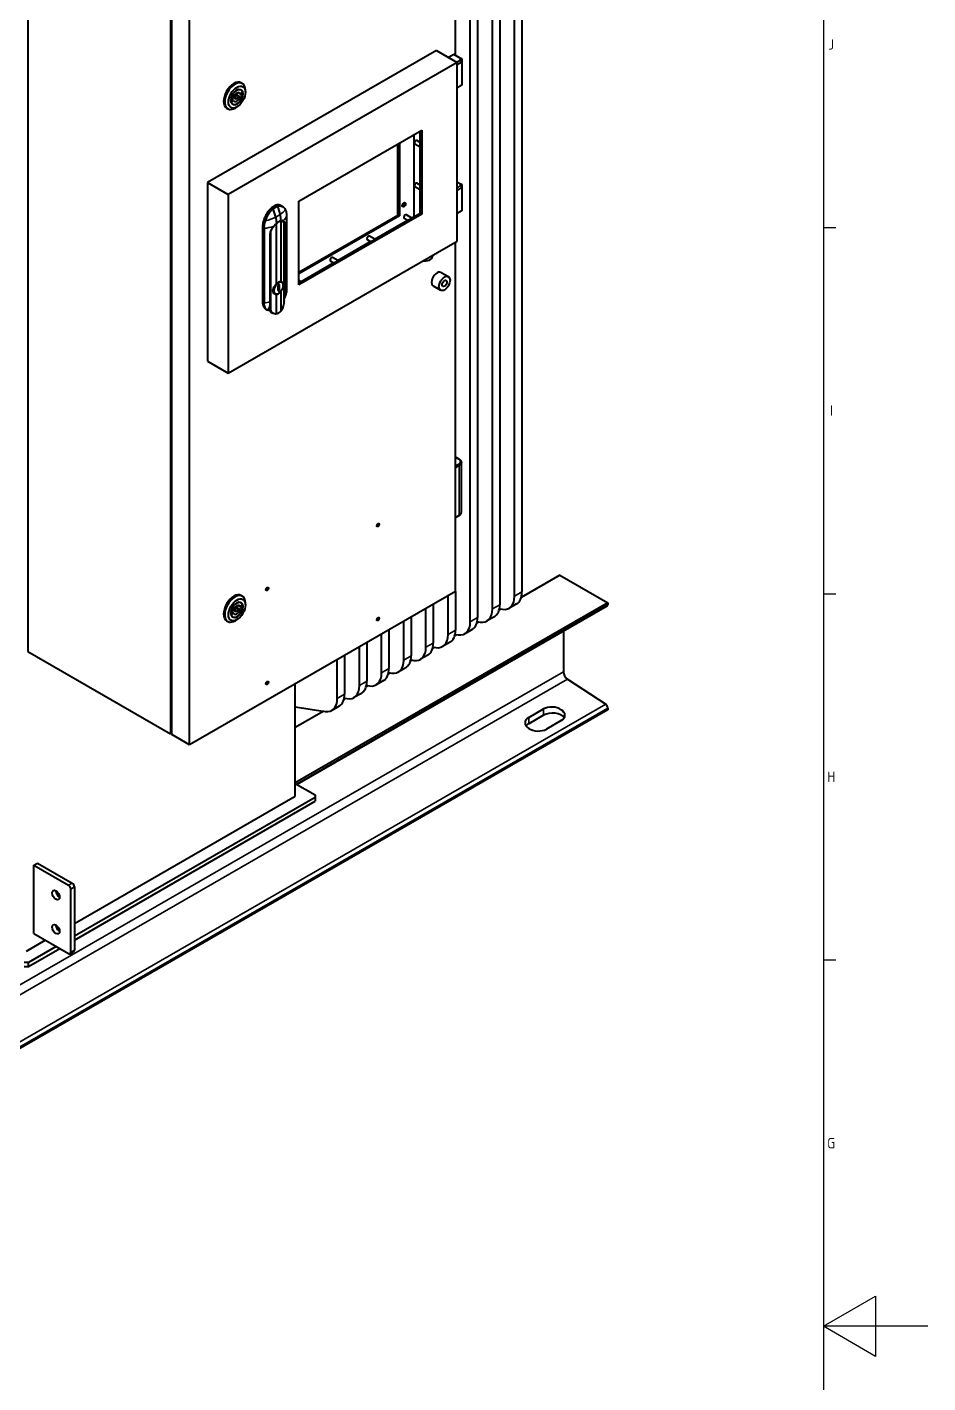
# Model space of a CAD drawing. Header units: millimetres. Extents: x 0 to 5945, y 0 to 4205.
# Drawn here: x 5083 to 5945, y 2048 to 3345 of the extents above; entities that cross this region are included whole.
import ezdxf

# ---------------------------------------------------------------- set-up
doc = ezdxf.new("R2010")
doc.units = ezdxf.units.MM
doc.header["$LTSCALE"] = 5
doc.layers.get('0').update_dxf_attribs({"color": 3, "lineweight": 25})
for name, color, linetype, lineweight in [('가시적인 것(ISO)', 3, 'Continuous', 40), ('가시적인 좁은 것(ISO)', 3, 'Continuous', 35), ('경계(ISO)', 7, 'Continuous', 25)]:
    doc.layers.add(name, color=color, linetype=linetype, lineweight=lineweight)
doc.styles.add('문자 텍스트_PSTEK_POSCO', font='isocp.shx')

# ---------------------------------------------------------------- blocks, each defined once
blk = doc.blocks.new('경계 Default Border')
at = {"layer": '경계(ISO)'}
for p, q in [((1169, 630.75), (1171.4, 630.75)), ((1169, 560.67), (1171.4, 560.67)), ((1169, 490.58), (1171.4, 490.58))]:
    blk.add_line(p, q, dxfattribs=at)
at = {"layer": '경계(ISO)', "flags": 128}
for points in [[(20, 20), (20, 821), (1169, 821), (1169, 20), (20, 20)], [(1189, 420.5), (1169, 420.5), (1179, 426.27), (1179, 414.73), (1169, 420.5)]]:
    blk.add_lwpolyline(points, dxfattribs=at)
at = {"layer": '경계(ISO)', "color": 2, "char_height": 2, "attachment_point": 7, "style": '문자 텍스트_PSTEK_POSCO'}
for s, insert in [('J', (1169.96, 664.77)), ('I', (1170.28, 594.71)), ('H', (1169.72, 524.62)), ('G', (1169.72, 454.52))]:
    blk.add_mtext(s, dxfattribs=dict(at, insert=insert))

msp = doc.modelspace()

# ---------------------------------------------------------------- linework, layer by layer
at = {"layer": '가시적인 것(ISO)'}
for p, q in [((5556.448, 3596.904), (5556.448, 2805)), ((5528.163, 2788.712), (5528.163, 3580.616)), ((5535.234, 3584.688), (5535.234, 2792.784)), ((5549.376, 2800.928), (5549.376, 3592.832)), ((5506.95, 2776.497), (5506.95, 3568.401)), ((5514.021, 3572.473), (5514.021, 2780.569)), ((5492.949, 3318.41), (5492.949, 3508.479)), ((5083.535, 3451.064), (5083.535, 2747.973)), ((5220.006, 3372.475), (5220.006, 2669.385)), ((5221.42, 2668.57), (5221.42, 3371.661)), ((5238.391, 2658.798), (5238.391, 3361.888)), ((5474.565, 3322.94), (5255.361, 3196.709)), ((5474.565, 3322.94), (5494.364, 3311.538)), ((5494.364, 3311.538), (5275.16, 3185.307)), ((5491.165, 3319.323), (5486.061, 3316.384)), ((5497.477, 3315.803), (5491.364, 3319.323)), ((5494.364, 3140.671), (5494.364, 3311.538)), ((5498.86, 3315.002), (5497.477, 3315.802)), ((5498.96, 3314.829), (5498.96, 3312.074)), ((5498.96, 3312.074), (5498.96, 3290.135)), ((5283.052, 3281.891), (5284.239, 3282.574)), ((5284.8, 3282.722), (5289.173, 3280.203)), ((5286.782, 3281.606), (5284.836, 3282.727)), ((5289.173, 3282.983), (5286.782, 3281.606)), ((5286.858, 3285.792), (5287.638, 3285.343)), ((5287.804, 3292.171), (5288.864, 3291.56)), ((5291.777, 3283.093), (5291.777, 3285.129)), ((5497.477, 3289.161), (5494.364, 3287.369)), ((5498.86, 3289.962), (5497.477, 3289.162)), ((5277.982, 3273.915), (5278.118, 3273.837)), ((5280.509, 3275.214), (5278.025, 3276.645)), ((5278.029, 3276.668), (5278.118, 3276.617)), ((5278.118, 3276.617), (5280.509, 3277.994)), ((5278.118, 3273.837), (5280.509, 3275.214)), ((5278.874, 3271.926), (5279.653, 3271.477)), ((5280.435, 3277.951), (5282.648, 3276.677)), ((5283.677, 3269.026), (5281.916, 3268.004)), ((5282.485, 3281.386), (5284.644, 3280.143)), ((5286.782, 3278.826), (5284.877, 3279.923)), ((5289.173, 3280.203), (5286.782, 3278.826)), ((5273.831, 3267.907), (5274.892, 3267.296)), ((5342.866, 3178.923), (5460.599, 3246.721)), ((5459.185, 3167.415), (5459.185, 3245.906)), ((5460.599, 3246.721), (5460.599, 3166.601)), ((5437.795, 3165.634), (5437.795, 3233.589)), ((5439.209, 3234.403), (5439.209, 3164.82)), ((5453.351, 3164.38), (5453.351, 3242.547)), ((5459.185, 3230.492), (5453.944, 3233.51)), ((5459.185, 3235.108), (5455.94, 3236.977)), ((5255.361, 3196.709), (5255.361, 3025.842)), ((5255.361, 3196.709), (5275.16, 3185.307)), ((5459.185, 3189.615), (5453.944, 3192.633)), ((5459.185, 3194.231), (5455.94, 3196.099)), ((5497.477, 3195.623), (5494.364, 3197.416)), ((5498.86, 3194.822), (5497.477, 3195.623)), ((5498.96, 3194.649), (5498.96, 3191.894)), ((5498.96, 3191.894), (5498.96, 3169.956)), ((5275.16, 3185.307), (5275.16, 3014.44)), ((5342.866, 3098.803), (5342.866, 3178.923)), ((5320.946, 3175.007), (5316.703, 3172.564)), ((5318.307, 3171.64), (5316.703, 3172.564)), ((5322.55, 3174.083), (5318.307, 3171.64)), ((5322.55, 3174.083), (5320.946, 3175.007)), ((5325.809, 3174.623), (5327.414, 3173.699)), ((5331.133, 3165.302), (5331.133, 3093.886)), ((5342.866, 3100.432), (5459.185, 3167.415)), ((5460.599, 3166.601), (5342.866, 3098.803)), ((5342.866, 3110.968), (5437.795, 3165.634)), ((5439.209, 3164.82), (5437.795, 3165.634)), ((5451.096, 3162.757), (5445.864, 3165.77)), ((5460.599, 3166.601), (5459.185, 3167.415)), ((5497.477, 3168.982), (5494.364, 3167.189)), ((5498.86, 3169.783), (5497.477, 3168.982)), ((5308.12, 3153.898), (5308.12, 3082.482)), ((5309.725, 3152.974), (5309.725, 3081.558)), ((5318.551, 3154.21), (5318.552, 3154.21)), ((5321.259, 3156.908), (5321.259, 3099.518)), ((5325.534, 3159.37), (5325.534, 3101.98)), ((5326.618, 3160.227), (5327.238, 3159.87)), ((5328.738, 3083.516), (5328.738, 3155.746)), ((5439.209, 3164.82), (5342.866, 3109.34)), ((5415.46, 3142.559), (5446.807, 3160.611)), ((5447.088, 3160.449), (5443.868, 3162.304)), ((5450.815, 3162.919), (5453.351, 3164.38)), ((5453.351, 3164.38), (5453.632, 3164.218)), ((5275.16, 3014.44), (5494.364, 3140.671)), ((5315.498, 3082.543), (5315.498, 3147.945)), ((5380.105, 3122.2), (5411.452, 3140.251)), ((5411.733, 3140.09), (5408.513, 3141.944)), ((5415.741, 3142.398), (5410.509, 3145.41)), ((5492.949, 2805.388), (5492.949, 3139.856)), ((5470.751, 3127.073), (5470.751, 3125.98)), ((5344.749, 3101.84), (5376.097, 3119.892)), ((5376.378, 3119.73), (5373.157, 3121.584)), ((5380.385, 3122.038), (5375.153, 3125.051)), ((5326.053, 3101.959), (5326.532, 3101.683)), ((5345.03, 3101.678), (5342.866, 3102.924)), ((5479.014, 3110.74), (5486.085, 3106.668)), ((5319.199, 3090.558), (5319.895, 3090.157)), ((5321.259, 3089.65), (5321.259, 3071.216)), ((5324.345, 3099.026), (5322.79, 3098.13)), ((5322.79, 3098.13), (5322.79, 3093.879)), ((5322.79, 3094.123), (5323.072, 3094.286)), ((5322.79, 3093.879), (5323.284, 3094.164)), ((5323.284, 3094.164), (5323.072, 3094.286)), ((5323.284, 3094.164), (5323.284, 3092.692)), ((5323.284, 3092.936), (5324.133, 3093.425)), ((5323.284, 3092.692), (5324.345, 3093.303)), ((5324.133, 3093.425), (5324.133, 3098.904)), ((5324.345, 3093.303), (5324.133, 3093.425)), ((5324.345, 3093.303), (5324.345, 3099.026)), ((5325.534, 3092.112), (5325.534, 3073.678)), ((5471.529, 3097.742), (5478.6, 3093.67)), ((5311.266, 3075.628), (5312.871, 3074.704)), ((5321.259, 3076.41), (5321.259, 3076.41)), ((5316.52, 3072.464), (5318.006, 3071.608)), ((5255.361, 3025.842), (5275.16, 3014.44)), ((5496.277, 2932.11), (5492.949, 2934.026)), ((5498.535, 2881.382), (5498.535, 2928.8)), ((5492.949, 2876.156), (5496.277, 2878.072)), ((5592.651, 2820.966), (5555.75, 2799.716)), ((5592.651, 2820.966), (5638.613, 2794.498)), ((5492.949, 2805.388), (5238.391, 2658.798)), ((5492.808, 2805.307), (5492.808, 2768.353)), ((5282.485, 2790.858), (5284.644, 2789.615)), ((5283.052, 2791.362), (5284.239, 2792.046)), ((5284.8, 2792.193), (5289.173, 2789.675)), ((5286.782, 2791.078), (5284.836, 2792.198)), ((5286.782, 2788.298), (5284.877, 2789.395)), ((5289.173, 2792.455), (5286.782, 2791.078)), ((5289.173, 2789.675), (5286.782, 2788.298)), ((5286.858, 2795.263), (5287.638, 2794.814)), ((5287.804, 2801.643), (5288.864, 2801.032)), ((5291.777, 2792.564), (5291.777, 2794.6)), ((5638.613, 2794.498), (5339.507, 2622.254)), ((5637.989, 2791.485), (5341.47, 2620.731)), ((5464.524, 2752.065), (5464.524, 2789.019)), ((5471.595, 2793.091), (5471.595, 2756.137)), ((5485.737, 2764.281), (5485.737, 2801.235)), ((5551.246, 2793.516), (5544.175, 2789.444)), ((5638.613, 2794.498), (5638.613, 2792.863)), ((5273.831, 2777.378), (5274.892, 2776.767)), ((5277.982, 2783.387), (5278.118, 2783.309)), ((5280.509, 2784.686), (5278.025, 2786.116)), ((5278.029, 2786.14), (5278.118, 2786.088)), ((5278.118, 2786.088), (5280.509, 2787.465)), ((5278.118, 2783.309), (5280.509, 2784.686)), ((5278.874, 2781.398), (5279.653, 2780.949)), ((5280.435, 2787.423), (5282.648, 2786.149)), ((5283.677, 2778.498), (5281.916, 2777.476)), ((5443.31, 2739.849), (5443.31, 2776.803)), ((5450.382, 2780.875), (5450.382, 2743.921)), ((5515.263, 2776.401), (5513.323, 2775.284)), ((5513.657, 2776.65), (5516.532, 2776.205)), ((5530.032, 2781.3), (5522.961, 2777.228)), ((5536.477, 2788.617), (5534.536, 2787.5)), ((5534.87, 2788.866), (5537.745, 2788.42)), ((5422.097, 2727.633), (5422.097, 2764.587)), ((5429.168, 2768.659), (5429.168, 2731.705)), ((5494.05, 2764.185), (5492.11, 2763.068)), ((5492.444, 2764.434), (5495.319, 2763.989)), ((5508.819, 2769.084), (5501.748, 2765.012)), ((5596.187, 2767.413), (5596.187, 2728.663)), ((5400.884, 2715.417), (5400.884, 2752.371)), ((5407.955, 2756.443), (5407.955, 2719.489)), ((5472.837, 2751.969), (5470.897, 2750.852)), ((5471.23, 2752.219), (5474.105, 2751.773)), ((5487.606, 2756.868), (5480.535, 2752.796)), ((5083.535, 2747.973), (5220.006, 2669.385)), ((5379.671, 2703.201), (5379.671, 2740.155)), ((5386.742, 2744.227), (5386.742, 2707.273)), ((5451.624, 2739.754), (5449.683, 2738.636)), ((5450.017, 2740.003), (5452.892, 2739.557)), ((5466.393, 2744.652), (5459.322, 2740.58)), ((5430.411, 2727.538), (5428.47, 2726.42)), ((5428.804, 2727.787), (5431.679, 2727.341)), ((5445.18, 2732.436), (5438.109, 2728.364)), ((5339.507, 2609.646), (5339.507, 2717.027)), ((5409.197, 2715.322), (5407.257, 2714.204)), ((5407.591, 2715.571), (5410.466, 2715.125)), ((5423.966, 2720.22), (5416.895, 2716.148)), ((5600.134, 2721.497), (5636.64, 2697.523)), ((5387.984, 2703.106), (5386.044, 2701.989)), ((5386.378, 2703.355), (5389.252, 2702.909)), ((5402.753, 2708.004), (5395.682, 2703.933)), ((5638.613, 2692.305), (4754.73, 2183.31)), ((5339.507, 2695.117), (5368.039, 2690.693)), ((5366.771, 2690.89), (5339.507, 2675.19)), ((5381.54, 2695.789), (5374.469, 2691.717)), ((5562.953, 2684.905), (5577.095, 2693.049)), ((5577.095, 2687.011), (5562.953, 2678.867)), ((5638.613, 2693.94), (5638.613, 2692.305)), ((5594.066, 2681.904), (5579.923, 2673.76)), ((5220.006, 2669.385), (5221.42, 2670.199)), ((5238.391, 2658.798), (5221.42, 2668.57)), ((5339.507, 2621.861), (5358.599, 2610.867)), ((5128.082, 2487.894), (5339.507, 2609.646)), ((5358.599, 2608.424), (5128.082, 2475.678)), ((5358.599, 2610.867), (5358.599, 2608.424)), ((5358.599, 2608.424), (5358.599, 2604.745)), ((5128.082, 2471.999), (5358.599, 2604.745)), ((5089.191, 2543.574), (5092.727, 2545.61)), ((5089.191, 2478.17), (5089.191, 2543.574)), ((5089.191, 2543.574), (5122.425, 2524.436)), ((5092.727, 2545.61), (5125.961, 2526.472)), ((5124.547, 2460.263), (5124.547, 2520.762)), ((5128.082, 2522.798), (5128.082, 2462.299)), ((5089.191, 2478.17), (5122.425, 2459.032)), ((5082.12, 2461.426), (5100.194, 2471.834)), ((5110.801, 2465.726), (5084.242, 2450.432)), ((5084.242, 2446.753), (5113.995, 2463.887)), ((5127.458, 2460.921), (5123.922, 2458.885)), ((5084.242, 2450.432), (5079.999, 2450.432)), ((5079.999, 2446.753), (5084.242, 2446.753)), ((5084.242, 2446.753), (5084.242, 2450.432))]:
    msp.add_line(p, q, dxfattribs=at)
for centre, start, end in [((5486.161, 3316.21), 119.935992, 137.266348), ((5491.264, 3319.149), 60.064008, 119.935992), ((5497.377, 3315.629), 59.928412, 60.064008), ((5498.76, 3314.829), 0, 59.928412), ((5498.76, 3290.135), 300.071588, 0), ((5497.377, 3195.45), 59.928412, 60.064008), ((5498.76, 3194.649), 0, 59.928412), ((5498.76, 3169.956), 300.071588, 0)]:
    msp.add_arc(centre, 0.2, start, end, dxfattribs=at)
for centre, major_axis, ratio, start_param, end_param in [((5280.817, 3280.039), (6.986, 12.132), 0.57809312, 0, 3.14159265), ((5281.878, 3279.428), (6.986, 12.132), 0.57809312, 5.49585344, 10.21210983), ((5283.646, 3278.41), (3.992, 6.933), 0.57809312, 5.70998612, 8.42331341), ((5283.646, 3278.41), (2.37, 4.116), 0.57809312, 5.86186575, 8.27143378), ((5283.646, 3278.41), (-3.992, -6.933), 0.57809312, 5.70998612, 8.42331341), ((5279.12, 3281.016), (2.37, 4.116), 0.57809312, 3.74747052, 4.1026437), ((5283.646, 3278.41), (-2.37, -4.116), 0.57809312, 5.86186575, 8.27143378), ((5454.942, 3235.243), (-0.998, -1.733), 0.57809312, 3.14159265, 6.28318531), ((5454.942, 3194.366), (-0.998, -1.733), 0.57809312, 3.14159265, 6.28318531), ((5296.365, 3169.008), (18.074, -31.386), 0.57809312, 1.08703253, 1.32907795), ((5300.607, 3171.451), (18.074, -31.386), 0.57809312, 1.08703253, 1.32907794), ((5304.93, 3170.507), (14.881, -25.842), 0.57809312, 0.8630332, 1.08703253), ((5442.038, 3176.253), (1.123, 1.95), 0.57809312, 3.8197093, 5.60506866), ((5444.866, 3164.037), (-0.998, -1.733), 0.57809312, 3.14159265, 6.28318531), ((5300.687, 3168.063), (14.881, -25.842), 0.57809312, 0.86303309, 1.08703253), ((5409.511, 3143.677), (-0.998, -1.733), 0.57809312, 3.14159264, 6.28318531), ((5374.155, 3123.318), (-0.998, -1.733), 0.57809312, 3.14159265, 6.28318531), ((5463.251, 3125.98), (7.5, 0), 0.5758617, 4.48343102, 6.28318531), ((5323.397, 3095.815), (3.368, 5.849), 0.57809312, 0.31910507, 1.24782384), ((5475.272, 3104.241), (-3.743, -6.499), 0.57809312, 3.14159265, 6.28318531), ((5323.397, 3095.815), (-3.368, -5.849), 0.57809312, 0.31910507, 1.24782384), ((5417.289, 2869.728), (0.873, 1.517), 0.57809312, 4.07990888, 5.34486908), ((5280.817, 2789.51), (6.986, 12.132), 0.57809312, 0, 3.14159265), ((5281.878, 2788.9), (6.986, 12.132), 0.57809312, 5.49585344, 10.21210983), ((5311.223, 2808.649), (0.873, 1.517), 0.57809312, 4.07990888, 5.34486908), ((5538.77, 2815.18), (12.476, -21.665), 0.57809312, 0, 0.78733187), ((5283.646, 2787.882), (3.992, 6.933), 0.57809312, 5.70998612, 8.42331341), ((5283.646, 2787.882), (-3.992, -6.933), 0.57809312, 5.70998612, 8.42331341), ((5283.646, 2787.882), (2.37, 4.116), 0.57809312, 5.86186575, 8.27143378), ((5517.557, 2802.964), (12.476, -21.665), 0.57809312, 0, 0.78733187), ((5531.699, 2811.108), (12.476, -21.665), 0.57809312, 5.8487867, 7.07051718), ((5636.492, 2794.085), (1.497, -2.6), 0.57809312, 0, 0.78733187), ((5279.12, 2790.488), (2.37, 4.116), 0.57809312, 3.74747052, 4.1026437), ((5283.646, 2787.882), (-2.37, -4.116), 0.57809312, 5.86186575, 8.27143378), ((5417.289, 2779.798), (0.873, 1.517), 0.57809312, 4.07990888, 5.34486908), ((5489.272, 2786.676), (12.476, -21.665), 0.57809312, 5.8487867, 7.07051718), ((5496.343, 2790.748), (12.476, -21.665), 0.57809312, 0, 0.78733187), ((5510.486, 2798.892), (12.476, -21.665), 0.57809312, 5.8487867, 7.07051718), ((5468.059, 2774.461), (12.476, -21.665), 0.57809312, 5.8487867, 7.07051718), ((5475.13, 2778.533), (12.476, -21.665), 0.57809312, 0, 0.78733187), ((5446.846, 2762.245), (12.476, -21.665), 0.57809312, 5.8487867, 7.07051718), ((5453.917, 2766.317), (12.476, -21.665), 0.57809312, 0, 0.78733187), ((5425.633, 2750.029), (12.476, -21.665), 0.57809312, 5.8487867, 7.07051718), ((5432.704, 2754.101), (12.476, -21.665), 0.57809312, 0, 0.78733187), ((5404.42, 2737.813), (12.476, -21.665), 0.57809312, 5.8487867, 7.07051718), ((5411.491, 2741.885), (12.476, -21.665), 0.57809312, 0, 0.78733187), ((5600.43, 2726.22), (2.994, -5.2), 0.57809312, 3.92892453, 5.42990768), ((5311.223, 2718.718), (0.873, 1.517), 0.57809312, 4.07990888, 5.34486908), ((5383.206, 2725.597), (12.476, -21.665), 0.57809312, 5.8487867, 7.07051718), ((5390.277, 2729.669), (12.476, -21.665), 0.57809312, 0, 0.78733187), ((5361.993, 2713.381), (12.476, -21.665), 0.57809312, 5.8487867, 7.07051718), ((5369.064, 2717.453), (12.476, -21.665), 0.57809312, 0, 0.78733187), ((5585.58, 2687.476), (11.99, -0.78), 0.61466894, 5.5377658, 8.67935845), ((5585.58, 2682.125), (12, 0), 0.5758617, 0.3492717, 2.35619449), ((5636.492, 2695.162), (1.497, -2.6), 0.57809312, 0.78733187, 2.28831503), ((5571.438, 2679.332), (-11.99, 0.78), 0.61466894, 5.5377658, 8.67935845), ((5571.438, 2673.981), (-12, 0), 0.5758617, 5.49778714, 5.86612212), ((5113.94, 2517.043), (2.495, -4.333), 0.57809312, 3.92506456, 5.4997134), ((5122.425, 2521.983), (1.497, -2.6), 0.57809312, 0.78733187, 2.3581282), ((5125.961, 2524.019), (-1.497, 2.6), 0.57809312, 3.92892453, 5.49972085), ((5113.94, 2484.341), (2.495, -4.333), 0.57809312, 3.92506456, 5.4997134), ((5122.425, 2461.485), (1.497, -2.6), 0.57809312, 5.49972085, 7.07051718), ((5125.961, 2463.521), (1.497, -2.6), 0.57809312, 0, 0.78733187)]:
    msp.add_ellipse(centre, major_axis=major_axis, ratio=ratio, start_param=start_param, end_param=end_param, dxfattribs=at)
for centre, major_axis in [((5283.646, 3278.41), (5.739, 9.966)), ((5283.646, 3278.41), (4.067, 7.063)), ((5283.646, 3278.41), (0.998, 1.733)), ((5443.452, 3175.439), (-1.123, -1.95)), ((5482.343, 3100.169), (-3.743, -6.499)), ((5482.343, 3100.169), (-1.659, -2.88)), ((5418.703, 2868.914), (-0.873, -1.517)), ((5312.637, 2807.834), (-0.873, -1.517)), ((5283.646, 2787.882), (5.739, 9.966)), ((5283.646, 2787.882), (4.067, 7.063)), ((5283.646, 2787.882), (0.998, 1.733)), ((5418.703, 2778.983), (-0.873, -1.517)), ((5312.637, 2717.904), (-0.873, -1.517)), ((5110.405, 2515.007), (-2.495, 4.333)), ((5110.405, 2482.305), (-2.495, 4.333))]:
    msp.add_ellipse(centre, major_axis=major_axis, ratio=0.57809312, dxfattribs=at)
for points, knots in [([(5316.703, 3172.564), (5316.26, 3172.189), (5315.405, 3171.389), (5314.211, 3170.052), (5313.131, 3168.633), (5312.159, 3167.153), (5311.292, 3165.624), (5310.525, 3164.06), (5309.857, 3162.472), (5309.478, 3161.407), (5309.304, 3160.875)], [0, 0, 0, 0, 0.13452685, 0.26387613, 0.38935226, 0.51260479, 0.63467196, 0.75644865, 0.87809749, 1, 1, 1, 1]), ([(5310.909, 3159.951), (5311.265, 3161.043), (5311.689, 3162.137), (5312.678, 3164.293), (5313.242, 3165.352), (5314.186, 3166.875), (5314.517, 3167.371), (5315.381, 3168.573), (5315.932, 3169.258), (5316.798, 3170.213), (5317.093, 3170.519), (5317.694, 3171.102), (5317.999, 3171.379), (5318.307, 3171.64)], [-1.4373876, -1.4373876, -1.4373876, -1.4373876, -1.07799796, -1.07799796, -0.71829101, -0.71829101, -0.53864198, -0.53864198, -0.26919777, -0.26919777, -0.13451784, -0.13451784, -0.000001, -0.000001, -0.000001, -0.000001]), ([(5325.809, 3174.623), (5325.698, 3174.687), (5325.284, 3174.906), (5324.512, 3175.192), (5323.434, 3175.365), (5322.242, 3175.327), (5321.388, 3175.142), (5320.946, 3175.007)], [0.441971709, 0.441971709, 0.441971709, 0.441971709, 0.4882651, 0.611330706, 0.736475718, 0.865538024, 1, 1, 1, 1]), ([(5322.55, 3174.083), (5322.859, 3174.178), (5323.164, 3174.252), (5323.765, 3174.36), (5324.059, 3174.394), (5324.926, 3174.438), (5325.477, 3174.387), (5326.341, 3174.18), (5326.672, 3174.065), (5327.616, 3173.629), (5328.179, 3173.22), (5329.168, 3172.203), (5329.593, 3171.597), (5329.949, 3170.916)], [-1.43451955, -1.43451955, -1.43451955, -1.43451955, -1.30026929, -1.30026929, -1.16585639, -1.16585639, -0.89694514, -0.89694514, -0.71765182, -0.71765182, -0.35866508, -0.35866508, -0.000001, -0.000001, -0.000001, -0.000001]), ([(5329.949, 3170.916), (5330.146, 3170.538), (5330.319, 3170.134), (5330.615, 3169.278), (5330.738, 3168.826), (5331.034, 3167.409), (5331.133, 3166.383), (5331.133, 3165.302)], [-0.79365146, -0.79365146, -0.79365146, -0.79365146, -0.595268882, -0.595268882, -0.396857642, -0.396857642, -0.000001, -0.000001, -0.000001, -0.000001]), ([(5309.304, 3160.875), (5309.11, 3160.28), (5308.767, 3159.084), (5308.396, 3157.31), (5308.171, 3155.568), (5308.12, 3154.446), (5308.12, 3153.898)], [0, 0, 0, 0, 0.24645899, 0.4954043, 0.74660811, 1, 1, 1, 1]), ([(5309.725, 3152.974), (5309.725, 3154.056), (5309.824, 3155.195), (5310.12, 3156.953), (5310.243, 3157.546), (5310.539, 3158.743), (5310.712, 3159.347), (5310.909, 3159.951)], [-0.794182825, -0.794182825, -0.794182825, -0.794182825, -0.397060479, -0.397060479, -0.1985164, -0.1985164, -0.000001, -0.000001, -0.000001, -0.000001]), ([(5318.52, 3154.602), (5317.802, 3153.773), (5317.155, 3152.881), (5316.172, 3151.096), (5315.814, 3150.179), (5315.544, 3148.836), (5315.498, 3148.384), (5315.498, 3147.945)], [0, 0, 0, 0, 0.330356919, 0.330356919, 0.650169918, 0.650169918, 0.813871329, 0.813871329, 0.813871329, 0.813871329]), ([(5321.711, 3157.684), (5320.955, 3157.079), (5320.191, 3156.382), (5319.15, 3155.307), (5318.829, 3154.957), (5318.52, 3154.602)], [0, 0, 0, 0, 0.307704848, 0.307704848, 0.449475021, 0.449475021, 0.449475021, 0.449475021]), ([(5321.713, 3157.799), (5321.728, 3157.763), (5321.732, 3157.728), (5321.725, 3157.706), (5321.722, 3157.696), (5321.718, 3157.689), (5321.711, 3157.683)], [0.000145016, 0.000145016, 0.000145016, 0.000145016, 0.333333333, 0.333333333, 0.333333333, 0.476551125, 0.476551125, 0.476551125, 0.476551125]), ([(5325.796, 3160.046), (5325.835, 3160.053), (5325.871, 3160.075), (5325.899, 3160.109), (5325.927, 3160.144), (5325.947, 3160.192), (5325.955, 3160.243)], [0.339561193, 0.339561193, 0.339561193, 0.339561193, 0.666666667, 0.666666667, 0.666666667, 0.99993608, 0.99993608, 0.99993608, 0.99993608]), ([(5327.838, 3160.096), (5327.468, 3160.268), (5326.932, 3160.308), (5326.123, 3160.137), (5325.97, 3160.098), (5325.812, 3160.05)], [0, 0, 0, 0, 0.363119277, 0.363119277, 0.443677585, 0.443677585, 0.443677585, 0.443677585]), ([(5326.447, 3160.202), (5326.501, 3160.184), (5326.555, 3160.163), (5326.608, 3160.139), (5326.61, 3160.138), (5326.612, 3160.137)], [0.4280781682, 0.4280781682, 0.4280781682, 0.4280781682, 0.4493135178, 0.4493135178, 0.4501044061, 0.4501044061, 0.4501044061, 0.4501044061]), ([(5327.238, 3159.87), (5327.619, 3159.651), (5327.927, 3159.309), (5328.385, 3158.452), (5328.54, 3157.917), (5328.704, 3156.832), (5328.738, 3156.308), (5328.738, 3155.746)], [0, 0, 0, 0, 0.252463428, 0.252463428, 0.518172667, 0.518172667, 0.721916025, 0.721916025, 0.721916025, 0.721916025]), ([(5319.895, 3090.157), (5320.253, 3089.951), (5320.659, 3089.835), (5321.541, 3089.781), (5322.019, 3089.855), (5323.018, 3090.193), (5323.541, 3090.473), (5324.56, 3091.207), (5325.055, 3091.665), (5325.964, 3092.704), (5326.377, 3093.286), (5327.084, 3094.515), (5327.378, 3095.162), (5327.818, 3096.463), (5327.965, 3097.117), (5328.091, 3098.373), (5328.069, 3098.975), (5327.845, 3100.059), (5327.644, 3100.544), (5327.128, 3101.247), (5326.851, 3101.5), (5326.532, 3101.683)], [3.92892453, 3.92892453, 3.92892453, 3.92892453, 4.20879752, 4.20879752, 4.5093924, 4.5093924, 4.83704945, 4.83704945, 5.1697905, 5.1697905, 5.5005498, 5.5005498, 5.83033005, 5.83033005, 6.16109319, 6.16109319, 6.49383024, 6.49383024, 6.82130537, 6.82130537, 7.07051718, 7.07051718, 7.07051718, 7.07051718]), ([(5325.534, 3101.98), (5325.946, 3102.01), (5326.299, 3101.934), (5326.81, 3101.637), (5327.013, 3101.431), (5327.176, 3101.157)], [1.323156262, 1.323156262, 1.323156262, 1.323156262, 1.533460532, 1.533460532, 1.70573438, 1.70573438, 1.70573438, 1.70573438]), ([(5321.259, 3089.65), (5320.736, 3089.683), (5320.244, 3089.84), (5319.327, 3090.371), (5318.874, 3090.828), (5318.263, 3091.976), (5318.107, 3092.667), (5318.107, 3093.364), (5318.107, 3094.06), (5318.263, 3094.85), (5318.874, 3096.419), (5319.327, 3097.199), (5320.244, 3098.447), (5320.736, 3099.011), (5321.259, 3099.518)], [-0.72151837, -0.72151837, -0.72151837, -0.72151837, -0.5112141, -0.5112141, -0.25560705, -0.25560705, 0, 0, 0, 0.25560705, 0.25560705, 0.5112141, 0.5112141, 0.72151837, 0.72151837, 0.72151837, 0.72151837]), ([(5328.738, 3084.779), (5328.839, 3084.981), (5328.936, 3085.182), (5329.186, 3085.721), (5329.334, 3086.057), (5329.609, 3086.723), (5329.737, 3087.053), (5329.974, 3087.705), (5330.084, 3088.027), (5330.186, 3088.346)], [1.149792044, 1.149792044, 1.149792044, 1.149792044, 1.169368017, 1.169368017, 1.202514606, 1.202514606, 1.235661195, 1.235661195, 1.268807784, 1.268807784, 1.268807784, 1.268807784]), ([(5331.133, 3093.886), (5331.13, 3093.459), (5331.108, 3093.02), (5331.027, 3092.126), (5330.967, 3091.671), (5330.732, 3090.286), (5330.501, 3089.341), (5330.195, 3088.375), (5330.19, 3088.36), (5330.186, 3088.346)], [-1.250789857, -1.250789857, -1.250789857, -1.250789857, -1.094686859, -1.094686859, -0.938453871, -0.938453871, -0.625614035, -0.625614035, -0.620816902, -0.620816902, -0.620816902, -0.620816902]), ([(5308.12, 3082.482), (5308.124, 3081.994), (5308.18, 3081.046), (5308.416, 3079.733), (5308.799, 3078.547), (5309.323, 3077.507), (5309.983, 3076.623), (5310.65, 3076.018), (5311.102, 3075.723), (5311.266, 3075.628)], [0, 0, 0, 0, 0.087122564, 0.174418457, 0.261732404, 0.348756096, 0.435926926, 0.523749665, 0.571429245, 0.571429245, 0.571429245, 0.571429245]), ([(5313.236, 3074.513), (5312.69, 3074.771), (5312.196, 3075.123), (5311.329, 3076.005), (5310.959, 3076.532), (5310.356, 3077.742), (5310.125, 3078.42), (5309.89, 3079.534), (5309.831, 3079.921), (5309.749, 3080.721), (5309.728, 3081.134), (5309.725, 3081.558)], [-1.25220925, -1.25220925, -1.25220925, -1.25220925, -0.93896824, -0.93896824, -0.62576145, -0.62576145, -0.3126285, -0.3126285, -0.1562493, -0.1562493, -0.000001, -0.000001, -0.000001, -0.000001]), ([(5313.321, 3074.484), (5313.32, 3074.482), (5313.314, 3074.482), (5313.29, 3074.489), (5313.266, 3074.499), (5313.236, 3074.513)], [-0.0287870389, -0.0287870389, -0.0287870389, -0.0287870389, -0.0172173939, -0.0172173939, -0.0000010422, -0.0000010422, -0.0000010422, -0.0000010422]), ([(5315.498, 3082.543), (5315.495, 3081.9), (5315.463, 3081.272), (5315.342, 3080.056), (5315.253, 3079.467), (5315.018, 3078.334), (5314.871, 3077.79), (5314.523, 3076.753), (5314.32, 3076.259), (5313.861, 3075.329), (5313.604, 3074.891), (5313.321, 3074.484)], [0.005107149, 0.005107149, 0.005107149, 0.005107149, 0.10831928, 0.10831928, 0.211531411, 0.211531411, 0.314743542, 0.314743542, 0.417955672, 0.417955672, 0.521167803, 0.521167803, 0.521167803, 0.521167803]), ([(5314.934, 3074.177), (5314.896, 3074.18), (5314.859, 3074.183), (5314.308, 3074.236), (5313.812, 3074.348), (5313.346, 3074.52)], [0.473105622, 0.473105622, 0.473105622, 0.473105622, 0.490373944, 0.490373944, 0.730621795, 0.730621795, 0.730621795, 0.730621795]), ([(5314.339, 3076.334), (5314.352, 3076.207), (5314.367, 3076.081), (5314.441, 3075.581), (5314.526, 3075.22), (5314.757, 3074.534), (5314.903, 3074.21), (5315.259, 3073.608), (5315.47, 3073.332), (5315.952, 3072.845), (5316.224, 3072.634), (5316.52, 3072.464)], [3.246907838, 3.246907838, 3.246907838, 3.246907838, 3.299059028, 3.299059028, 3.456525402, 3.456525402, 3.613991777, 3.613991777, 3.771458151, 3.771458151, 3.928924525, 3.928924525, 3.928924525, 3.928924525]), ([(5328.738, 3083.516), (5328.738, 3082.734), (5328.671, 3081.861), (5328.405, 3080.093), (5328.206, 3079.178), (5327.662, 3077.362), (5327.304, 3076.442), (5326.421, 3074.724), (5325.877, 3073.91), (5325.109, 3073.063), (5324.953, 3072.903), (5324.792, 3072.751)], [0, 0, 0, 0, 0.28350844, 0.28350844, 0.56135782, 0.56135782, 0.85227851, 0.85227851, 1.15509748, 1.15509748, 1.22978519, 1.22978519, 1.22978519, 1.22978519]), ([(5322.853, 3071.431), (5322.16, 3071.12), (5321.426, 3070.949), (5320.006, 3070.909), (5319.302, 3071.035), (5318.436, 3071.38), (5318.217, 3071.487), (5318.006, 3071.608)], [0, 0, 0, 0, 0.278209842, 0.278209842, 0.553977849, 0.553977849, 0.651300086, 0.651300086, 0.651300086, 0.651300086]), ([(5325.534, 3073.678), (5325.534, 3073.665), (5325.527, 3073.635), (5325.506, 3073.589), (5325.481, 3073.544), (5325.452, 3073.497), (5325.418, 3073.447), (5325.379, 3073.394), (5325.336, 3073.337), (5325.286, 3073.275), (5325.232, 3073.21), (5325.171, 3073.14), (5325.105, 3073.066), (5325.031, 3072.989), (5324.952, 3072.907), (5324.867, 3072.823), (5324.777, 3072.737), (5324.681, 3072.649), (5324.581, 3072.559), (5324.477, 3072.47), (5324.368, 3072.38), (5324.256, 3072.29), (5324.14, 3072.202), (5324.022, 3072.115), (5323.902, 3072.03), (5323.78, 3071.947), (5323.656, 3071.867), (5323.532, 3071.79), (5323.408, 3071.716), (5323.284, 3071.646), (5323.16, 3071.579), (5323.036, 3071.516), (5322.912, 3071.458), (5322.791, 3071.403), (5322.672, 3071.353), (5322.555, 3071.307), (5322.441, 3071.266), (5322.331, 3071.23), (5322.224, 3071.199), (5322.122, 3071.172), (5322.025, 3071.149), (5321.933, 3071.131), (5321.847, 3071.117), (5321.766, 3071.106), (5321.692, 3071.1), (5321.624, 3071.096), (5321.563, 3071.096), (5321.508, 3071.099), (5321.458, 3071.103), (5321.414, 3071.11), (5321.376, 3071.119), (5321.342, 3071.13), (5321.313, 3071.144), (5321.287, 3071.16), (5321.267, 3071.182), (5321.259, 3071.203), (5321.259, 3071.216)], [0, 0, 0, 0, 0.018518519, 0.037037037, 0.055555556, 0.074074074, 0.092592593, 0.111111111, 0.12962963, 0.148148148, 0.166666667, 0.185185185, 0.203703704, 0.222222222, 0.240740741, 0.259259259, 0.277777778, 0.296296296, 0.314814815, 0.333333333, 0.351851852, 0.37037037, 0.388888889, 0.407407407, 0.425925926, 0.444444444, 0.462962963, 0.481481481, 0.5, 0.518518519, 0.537037037, 0.555555556, 0.574074074, 0.592592593, 0.611111111, 0.62962963, 0.648148148, 0.666666667, 0.685185185, 0.703703704, 0.722222222, 0.740740741, 0.759259259, 0.777777778, 0.796296296, 0.814814815, 0.833333333, 0.851851852, 0.87037037, 0.888888889, 0.907407407, 0.925925926, 0.944444444, 0.962962963, 0.981481481, 0.999996745, 0.999996745, 0.999996745, 0.999996745]), ([(5496.277, 2932.11), (5496.538, 2931.959), (5496.784, 2931.794), (5497.237, 2931.435), (5497.445, 2931.24), (5497.815, 2930.822), (5497.978, 2930.597), (5498.247, 2930.12), (5498.353, 2929.868), (5498.498, 2929.343), (5498.535, 2929.072), (5498.535, 2928.8)], [1.570796327, 1.570796327, 1.570796327, 1.570796327, 1.727875959, 1.727875959, 1.884955592, 1.884955592, 2.042035225, 2.042035225, 2.199114858, 2.199114858, 2.35619449, 2.35619449, 2.35619449, 2.35619449]), ([(5496.277, 2878.072), (5496.538, 2878.223), (5496.784, 2878.388), (5497.237, 2878.747), (5497.445, 2878.941), (5497.815, 2879.36), (5497.978, 2879.584), (5498.247, 2880.061), (5498.353, 2880.314), (5498.498, 2880.839), (5498.535, 2881.11), (5498.535, 2881.382)], [3.141592654, 3.141592654, 3.141592654, 3.141592654, 3.298672286, 3.298672286, 3.455751919, 3.455751919, 3.612831552, 3.612831552, 3.769911184, 3.769911184, 3.926990817, 3.926990817, 3.926990817, 3.926990817])]:
    msp.add_open_spline(points, degree=3, knots=knots, dxfattribs=at)
for points in [[(5325.534, 3159.37), (5325.534, 3159.383), (5325.527, 3159.403), (5325.506, 3159.426), (5325.48, 3159.442), (5325.45, 3159.456), (5325.417, 3159.466), (5325.379, 3159.475), (5325.336, 3159.482), (5325.289, 3159.487), (5325.236, 3159.489), (5325.179, 3159.489), (5325.118, 3159.487), (5325.051, 3159.481), (5324.978, 3159.473), (5324.899, 3159.462), (5324.815, 3159.446), (5324.725, 3159.427), (5324.629, 3159.403), (5324.526, 3159.375), (5324.418, 3159.341), (5324.303, 3159.302), (5324.183, 3159.257), (5324.056, 3159.206), (5323.924, 3159.148), (5323.785, 3159.083), (5323.642, 3159.01), (5323.495, 3158.932), (5323.346, 3158.847), (5323.196, 3158.756), (5323.046, 3158.66), (5322.898, 3158.56), (5322.752, 3158.457), (5322.612, 3158.352), (5322.476, 3158.247), (5322.347, 3158.141), (5322.226, 3158.038), (5322.113, 3157.938), (5322.01, 3157.843), (5321.916, 3157.752), (5321.83, 3157.667), (5321.751, 3157.586), (5321.68, 3157.51), (5321.616, 3157.439), (5321.558, 3157.371), (5321.504, 3157.307), (5321.456, 3157.247), (5321.413, 3157.191), (5321.376, 3157.138), (5321.342, 3157.089), (5321.313, 3157.042), (5321.288, 3156.997), (5321.267, 3156.95), (5321.259, 3156.921), (5321.259, 3156.908)], [(5323.746, 3159.25), (5323.055, 3158.853), (5322.363, 3158.318), (5321.714, 3157.686)], [(5325.796, 3160.046), (5325.135, 3159.915), (5324.433, 3159.646), (5323.746, 3159.25)], [(5327.942, 3160.042), (5327.908, 3160.061), (5327.874, 3160.079), (5327.838, 3160.096)], [(5327.942, 3160.042), (5327.942, 3160.042), (5327.942, 3160.041), (5327.942, 3160.041)], [(5325.894, 3092.652), (5325.779, 3092.466), (5325.66, 3092.286), (5325.534, 3092.112)], [(5328.738, 3083.516), (5328.738, 3083.516), (5328.738, 3083.516), (5328.738, 3083.516)], [(5316.414, 3074.221), (5316.414, 3074.221), (5316.414, 3074.221), (5316.414, 3074.221)]]:
    msp.add_open_spline(points, degree=3, dxfattribs=at)
at = {"layer": '가시적인 좁은 것(ISO)'}
for p, q in [((5491.264, 3319.313), (5486.161, 3316.374)), ((5486.161, 3316.374), (5488, 3315.315)), ((5497.377, 3315.793), (5491.264, 3319.313)), ((5493.995, 3311.75), (5497.377, 3313.698)), ((5494.137, 3311.669), (5497.477, 3313.592)), ((5498.86, 3312.132), (5494.364, 3309.542)), ((5498.901, 3311.992), (5494.364, 3309.379)), ((5497.377, 3313.698), (5497.377, 3315.793)), ((5498.86, 3312.132), (5497.477, 3313.592)), ((5498.901, 3314.944), (5497.518, 3315.745)), ((5497.518, 3313.65), (5497.518, 3315.745)), ((5498.901, 3312.189), (5497.518, 3313.65)), ((5498.901, 3314.944), (5498.901, 3312.189)), ((5498.901, 3311.992), (5498.901, 3290.054)), ((5498.901, 3290.054), (5494.364, 3287.441)), ((5498.86, 3289.962), (5494.364, 3287.373)), ((5497.477, 3289.161), (5494.364, 3287.369)), ((5498.86, 3289.962), (5497.477, 3289.161)), ((5497.377, 3195.613), (5494.364, 3197.349)), ((5494.364, 3191.783), (5497.377, 3193.518)), ((5494.364, 3191.62), (5497.477, 3193.413)), ((5498.86, 3191.952), (5494.364, 3189.363)), ((5498.901, 3191.813), (5494.364, 3189.2)), ((5497.377, 3193.518), (5497.377, 3195.613)), ((5498.86, 3191.952), (5497.477, 3193.413)), ((5498.901, 3194.765), (5497.518, 3195.565)), ((5497.518, 3193.47), (5497.518, 3195.565)), ((5498.901, 3192.01), (5497.518, 3193.47)), ((5498.901, 3194.765), (5498.901, 3192.01)), ((5498.901, 3191.813), (5498.901, 3169.874)), ((5325.076, 3166.103), (5320.833, 3163.66)), ((5498.901, 3169.874), (5494.364, 3167.261)), ((5498.86, 3169.783), (5494.364, 3167.193)), ((5497.477, 3168.982), (5494.364, 3167.189)), ((5498.86, 3169.783), (5497.477, 3168.982)), ((5309.725, 3152.974), (5308.12, 3153.898)), ((5310.909, 3159.951), (5309.304, 3160.875)), ((5326.488, 3160.209), (5326.612, 3160.137)), ((5328.673, 3156.31), (5328.674, 3156.309)), ((5328.693, 3083.396), (5328.694, 3155.627)), ((5328.727, 3156.278), (5329.199, 3156.007)), ((5329.199, 3156.007), (5329.199, 3090.607)), ((5329.691, 3156.067), (5329.691, 3090.666)), ((5315.306, 3082.382), (5315.306, 3147.783)), ((5315.345, 3148.511), (5315.346, 3148.511)), ((5315.51, 3148.343), (5315.51, 3076.186)), ((5316.071, 3148.358), (5316.071, 3076.128)), ((5309.725, 3081.558), (5308.12, 3082.482)), ((5314.595, 3076.713), (5314.595, 3076.981)), ((5315.51, 3076.186), (5314.595, 3076.713)), ((5321.259, 3076.58), (5321.259, 3076.58)), ((5492.949, 2933.689), (5495.778, 2932.061)), ((5492.949, 2925.545), (5495.778, 2927.174)), ((5496.485, 2925.949), (5492.949, 2923.913)), ((5496.485, 2925.949), (5496.485, 2878.532)), ((5492.949, 2876.496), (5496.485, 2878.532)), ((5549.376, 2800.928), (5556.448, 2805)), ((5638.613, 2792.863), (5340.586, 2621.24)), ((5528.163, 2788.712), (5535.234, 2792.784)), ((5506.95, 2776.497), (5514.021, 2780.569)), ((5485.737, 2764.281), (5492.808, 2768.353)), ((5464.524, 2752.065), (5471.595, 2756.137)), ((5443.31, 2739.849), (5450.382, 2743.921)), ((5596.187, 2728.663), (4712.303, 2219.669)), ((5422.097, 2727.633), (5429.168, 2731.705)), ((5600.134, 2721.497), (4716.25, 2212.502)), ((5400.884, 2715.417), (5407.955, 2719.489)), ((5379.671, 2703.201), (5386.742, 2707.273)), ((5636.64, 2697.523), (4752.757, 2188.528)), ((5638.613, 2693.94), (4754.73, 2184.945)), ((5577.095, 2687.011), (5577.095, 2693.049)), ((5562.953, 2678.867), (5562.953, 2684.905)), ((5125.961, 2526.472), (5122.425, 2524.436)), ((5124.547, 2520.762), (5128.082, 2522.798)), ((5128.082, 2462.299), (5124.547, 2460.263))]:
    msp.add_line(p, q, dxfattribs=at)
for centre, major_axis, ratio, start_param, end_param in [((5486.161, 3316.21), (-0.1, 0.173), 0.57809312, 5.49972085, 6.28318531), ((5486.161, 3316.21), (-0.1, -0.173), 0.57809312, 3.92505711, 4.48902768), ((5488, 3315.152), (-0.1, -0.173), 0.57809312, 3.92505711, 4.48902768), ((5487.717, 3315.152), (0.4, 0), 0.5758617, 6.21196525, 7.06858347), ((5491.264, 3319.149), (-0.1, 0.173), 0.57809312, 5.49972085, 6.28318531), ((5491.264, 3319.149), (0.1, 0.173), 0.57809312, 0, 0.78346445), ((5497.377, 3315.629), (0.1, 0.173), 0.57809312, 0, 0.78346445), ((5497.377, 3315.629), (0.2, 0), 0.81754712, 0.78539816, 1.57079633), ((5497.377, 3313.534), (0.1, -0.173), 0.57809312, 1.57273004, 2.3581282), ((5497.377, 3313.534), (-0.2, 0), 0.81754712, 3.92699082, 4.71238898), ((5497.377, 3315.629), (0.1, 0.173), 0.62057873, 5.73716909, 6.28318531), ((5497.377, 3313.534), (0.145, 0.138), 0.16097886, 5.30987609, 5.85790449), ((5498.76, 3314.829), (0.1, 0.173), 0.62057873, 5.73716909, 6.28318531), ((5498.76, 3312.074), (0.145, 0.138), 0.16097886, 5.30987609, 5.85790449), ((5498.76, 3312.074), (-0.1, 0.173), 0.57809312, 3.92892453, 4.71432269), ((5498.76, 3314.829), (0.2, 0), 0.81754712, 0, 0.78539816), ((5498.76, 3312.074), (0.2, 0), 0.81754712, 0, 0.78539816), ((5498.76, 3312.074), (0.2, 0), 0.5758617, 5.49778714, 6.28318531), ((5498.76, 3290.135), (0.1, -0.173), 0.57809312, 0.00193371, 0.78733187), ((5498.76, 3290.135), (0.1, -0.173), 0.62057873, 6.28117313, 6.28318532), ((5498.76, 3290.135), (0.2, 0), 0.5758617, 5.49778714, 6.28318531), ((5497.377, 3195.45), (0.1, 0.173), 0.57809312, 0, 0.78346445), ((5497.377, 3195.45), (0.2, 0), 0.81754712, 0.78539816, 1.57079633), ((5497.377, 3193.355), (0.1, -0.173), 0.57809312, 1.57273004, 2.3581282), ((5497.377, 3193.355), (-0.2, 0), 0.81754712, 3.92699082, 4.71238898), ((5497.377, 3195.45), (0.1, 0.173), 0.62057873, 5.73716909, 6.28318531), ((5497.377, 3193.355), (0.145, 0.138), 0.16097886, 5.30987609, 5.85790449), ((5498.76, 3194.649), (0.1, 0.173), 0.62057873, 5.73716909, 6.28318531), ((5498.76, 3191.894), (0.145, 0.138), 0.16097886, 5.30987609, 5.85790449), ((5498.76, 3191.894), (-0.1, 0.173), 0.57809312, 3.92892453, 4.71432269), ((5498.76, 3194.649), (0.2, 0), 0.81754712, 0, 0.78539816), ((5498.76, 3191.894), (0.2, 0), 0.81754712, 0, 0.78539816), ((5498.76, 3191.894), (0.2, 0), 0.5758617, 5.49778714, 6.28318531), ((5306.125, 3168.56), (24.443, 5.661), 0.37951974, 5.50717378, 5.95373089), ((5306.28, 3167.286), (25.09, 0), 0.5758617, 5.77726388, 6.14545337), ((5498.76, 3169.956), (0.1, -0.173), 0.57809312, 0.00193371, 0.78733187), ((5498.76, 3169.956), (0.1, -0.173), 0.62057873, 6.28117311, 6.2831853), ((5498.76, 3169.956), (0.2, 0), 0.5758617, 5.49778714, 6.28318531), ((5306.28, 3167.286), (-25.09, 0), 0.5758617, 1.70852827, 2.07671775), ((5306.125, 3168.56), (-24.443, -5.661), 0.37951974, 1.67931139, 2.1258685), ((5318.294, 3154.798), (0.227, -0.197), 0.08786172, 5.48239283, 6.28318579), ((5323.596, 3159.51), (0.15, -0.26), 0.57815736, 6.28317155, 7.16167552), ((5322.648, 3151.839), (4.616, 8.016), 0.57809312, 0.13236587, 0.17245361), ((5327.965, 3160.367), (-0.127, -0.272), 0.91698565, 0.00008898, 1.68776196), ((5329.411, 3156.129), (0.3, 0), 0.5758617, 3.92699082, 5.91520942), ((5315.198, 3147.945), (0.3, 0), 0.5758617, 5.08036487, 6.28318531), ((5315.864, 3148.62), (-0.5, 0), 0.5758617, 0.7988475, 1.99824345), ((5323.214, 3095.92), (3.319, 5.763), 0.57809312, 0, 0.25915256), ((5323.214, 3095.92), (-3.319, -5.763), 0.57809312, 4.61652641, 6.28318531), ((5313.505, 3100.082), (11.423, -19.836), 0.57809312, 0.44254669, 0.78223858), ((5313.207, 3099.91), (11.286, -19.598), 0.57809312, 0.54676861, 0.78223857), ((5329.411, 3090.729), (0.3, -0.001), 0.57879861, 3.92953861, 5.91775918), ((5306.28, 3095.921), (25.09, -0.069), 0.57746173, 5.916794, 6.14703855), ((5306.28, 3095.921), (-25.09, 0.06), 0.57769152, 1.70991132, 1.94015587), ((5299.121, 3091.798), (11.423, -19.836), 0.57809312, 0.27607639, 0.78223858), ((5315.302, 3077.12), (1, 0), 0.5758617, 3.80551521, 3.92699082), ((5321.136, 3080.48), (-4.616, -8.016), 0.57809312, 5.49585344, 6.28318531), ((5315.198, 3082.543), (0.3, 0), 0.5758617, 5.08036487, 6.28318531), ((5315.864, 3076.39), (-0.5, 0), 0.5758617, 0.78539817, 1.99824345), ((5495.778, 2931.243), (0.499, 0.867), 0.57809312, 0, 0.78346445), ((5491.535, 2929.617), (6, 0), 0.5758617, 5.49778714, 7.06858347), ((5495.778, 2926.357), (0.499, -0.867), 0.57809312, 0.78733187, 2.3581282), ((5491.535, 2928.8), (7, 0), 0.5758617, 5.49778714, 6.28318531), ((5491.535, 2881.382), (7, 0), 0.5758617, 5.49778714, 6.28318531), ((5495.778, 2878.939), (0.499, -0.867), 0.57809312, 0, 0.78733187)]:
    msp.add_ellipse(centre, major_axis=major_axis, ratio=ratio, start_param=start_param, end_param=end_param, dxfattribs=at)
msp.add_ellipse((5323.567, 3095.716), major_axis=(-3.069, -5.329), ratio=0.57809312, dxfattribs=at)
for points, knots in [([(5315.306, 3147.783), (5315.306, 3148.019), (5315.319, 3148.253), (5315.343, 3148.487), (5315.367, 3148.721), (5315.403, 3148.954), (5315.451, 3149.187), (5315.498, 3149.42), (5315.557, 3149.654), (5315.624, 3149.881), (5315.691, 3150.108), (5315.766, 3150.328), (5315.852, 3150.551), (5315.938, 3150.775), (5316.033, 3151.002), (5316.146, 3151.241), (5316.258, 3151.48), (5316.387, 3151.732), (5316.534, 3151.995), (5316.682, 3152.258), (5316.848, 3152.532), (5317.035, 3152.816), (5317.222, 3153.1), (5317.431, 3153.395), (5317.664, 3153.701), (5317.897, 3154.006), (5318.155, 3154.322), (5318.439, 3154.647)], [0, 0, 0, 0, 0.11111111, 0.11111111, 0.11111111, 0.22222222, 0.22222222, 0.22222222, 0.33333333, 0.33333333, 0.33333333, 0.44444444, 0.44444444, 0.44444444, 0.55555556, 0.55555556, 0.55555556, 0.66666667, 0.66666667, 0.66666667, 0.77777778, 0.77777778, 0.77777778, 0.88888889, 0.88888889, 0.88888889, 1, 1, 1, 1]), ([(5321.259, 3156.908), (5320.864, 3156.584), (5320.479, 3156.245), (5320.101, 3155.883), (5319.722, 3155.521), (5319.351, 3155.137), (5319.006, 3154.747), (5318.662, 3154.358), (5318.345, 3153.963), (5318.065, 3153.579), (5317.785, 3153.196), (5317.541, 3152.823), (5317.332, 3152.468), (5317.124, 3152.112), (5316.95, 3151.775), (5316.804, 3151.455), (5316.658, 3151.134), (5316.541, 3150.831), (5316.446, 3150.544), (5316.35, 3150.257), (5316.278, 3149.987), (5316.223, 3149.731), (5316.168, 3149.476), (5316.13, 3149.236), (5316.106, 3149.007), (5316.082, 3148.779), (5316.071, 3148.562), (5316.071, 3148.358)], [0, 0, 0, 0, 0.11111111, 0.11111111, 0.11111111, 0.22222222, 0.22222222, 0.22222222, 0.33333333, 0.33333333, 0.33333333, 0.44444444, 0.44444444, 0.44444444, 0.55555556, 0.55555556, 0.55555556, 0.66666667, 0.66666667, 0.66666667, 0.77777778, 0.77777778, 0.77777778, 0.88888889, 0.88888889, 0.88888889, 1, 1, 1, 1]), ([(5318.439, 3154.647), (5318.778, 3155.038), (5319.127, 3155.415), (5319.478, 3155.775), (5319.537, 3155.835), (5319.596, 3155.895), (5319.655, 3155.954), (5319.948, 3156.25), (5320.245, 3156.535), (5320.554, 3156.815), (5320.676, 3156.925), (5320.8, 3157.035), (5320.926, 3157.144), (5321.182, 3157.367), (5321.445, 3157.585), (5321.713, 3157.799)], [0.000000002, 0.000000002, 0.000000002, 0.000000002, 0.333333333, 0.333333333, 0.333333333, 0.389038849, 0.389038849, 0.389038849, 0.666666667, 0.666666667, 0.666666667, 0.776400558, 0.776400558, 0.776400558, 0.999996954, 0.999996954, 0.999996954, 0.999996954]), ([(5321.713, 3157.799), (5321.956, 3158.038), (5322.214, 3158.269), (5322.488, 3158.492), (5322.553, 3158.545), (5322.619, 3158.598), (5322.686, 3158.65), (5323.034, 3158.921), (5323.408, 3159.181), (5323.808, 3159.411)], [0, 0, 0, 0, 0.40386338, 0.40386338, 0.40386338, 0.5, 0.5, 0.5, 1, 1, 1, 1]), ([(5323.808, 3159.411), (5324.144, 3159.605), (5324.491, 3159.773), (5324.849, 3159.914), (5324.879, 3159.926), (5324.908, 3159.937), (5324.938, 3159.948), (5325.268, 3160.074), (5325.608, 3160.176), (5325.955, 3160.243)], [0.000000008, 0.000000008, 0.000000008, 0.000000008, 0.5, 0.5, 0.5, 0.541100474, 0.541100474, 0.541100474, 0.999998195, 0.999998195, 0.999998195, 0.999998195]), ([(5325.534, 3159.37), (5325.802, 3159.438), (5326.053, 3159.485), (5326.288, 3159.502), (5326.523, 3159.519), (5326.741, 3159.505), (5326.942, 3159.463), (5327.143, 3159.421), (5327.326, 3159.349), (5327.491, 3159.248), (5327.656, 3159.146), (5327.803, 3159.014), (5327.932, 3158.853), (5328.062, 3158.692), (5328.174, 3158.502), (5328.269, 3158.284), (5328.365, 3158.066), (5328.444, 3157.821), (5328.507, 3157.549), (5328.57, 3157.277), (5328.617, 3156.978), (5328.647, 3156.656), (5328.678, 3156.335), (5328.692, 3155.991), (5328.694, 3155.627)], [0, 0, 0, 0, 0.125, 0.125, 0.125, 0.25, 0.25, 0.25, 0.375, 0.375, 0.375, 0.5, 0.5, 0.5, 0.625, 0.625, 0.625, 0.75, 0.75, 0.75, 0.875, 0.875, 0.875, 1, 1, 1, 1]), ([(5325.955, 3160.243), (5326.135, 3160.298), (5326.312, 3160.345), (5326.485, 3160.381), (5326.585, 3160.403), (5326.683, 3160.42), (5326.781, 3160.434), (5326.997, 3160.466), (5327.207, 3160.477), (5327.409, 3160.468), (5327.454, 3160.466), (5327.499, 3160.463), (5327.544, 3160.459), (5327.786, 3160.436), (5328.017, 3160.381), (5328.227, 3160.284)], [0.000024384, 0.000024384, 0.000024384, 0.000024384, 0.211194987, 0.211194987, 0.211194987, 0.333333333, 0.333333333, 0.333333333, 0.605566963, 0.605566963, 0.605566963, 0.666666667, 0.666666667, 0.666666667, 0.999999987, 0.999999987, 0.999999987, 0.999999987]), ([(5327.238, 3159.87), (5327.072, 3159.965), (5326.892, 3160.034), (5326.698, 3160.076), (5326.507, 3160.117), (5326.304, 3160.134), (5326.088, 3160.126)], [0.2233125617, 0.2233125617, 0.2233125617, 0.2233125617, 0.2631578947, 0.2631578947, 0.2631578947, 0.3021106469, 0.3021106469, 0.3021106469, 0.3021106469]), ([(5327.942, 3160.041), (5328.107, 3159.946), (5328.25, 3159.824), (5328.373, 3159.679), (5328.526, 3159.5), (5328.651, 3159.286), (5328.752, 3159.047), (5328.854, 3158.808), (5328.933, 3158.546), (5328.997, 3158.255), (5329.061, 3157.964), (5329.109, 3157.645), (5329.144, 3157.274), (5329.179, 3156.903), (5329.199, 3156.479), (5329.199, 3156.007)], [0.03844948, 0.03844948, 0.03844948, 0.03844948, 0.2, 0.2, 0.2, 0.4, 0.4, 0.4, 0.6, 0.6, 0.6, 0.8, 0.8, 0.8, 1, 1, 1, 1]), ([(5328.227, 3160.284), (5328.459, 3160.18), (5328.65, 3160.032), (5328.812, 3159.848), (5328.974, 3159.664), (5329.107, 3159.444), (5329.215, 3159.198), (5329.323, 3158.953), (5329.407, 3158.683), (5329.475, 3158.383), (5329.544, 3158.083), (5329.596, 3157.754), (5329.632, 3157.373), (5329.669, 3156.991), (5329.691, 3156.557), (5329.691, 3156.067)], [0, 0, 0, 0, 0.2, 0.2, 0.2, 0.4, 0.4, 0.4, 0.6, 0.6, 0.6, 0.8, 0.8, 0.8, 1, 1, 1, 1]), ([(5328.694, 3155.627), (5328.722, 3155.662), (5328.737, 3155.7), (5328.738, 3155.739), (5328.738, 3155.741), (5328.738, 3155.743), (5328.738, 3155.746)], [0.000000025, 0.000000025, 0.000000025, 0.000000025, 0.333333333, 0.333333333, 0.333333333, 0.352931516, 0.352931516, 0.352931516, 0.352931516]), ([(5313.594, 3074.898), (5313.657, 3074.871), (5313.722, 3074.843), (5313.79, 3074.817), (5313.842, 3074.797), (5313.896, 3074.777), (5313.951, 3074.757), (5314.059, 3074.72), (5314.172, 3074.684), (5314.291, 3074.651), (5314.345, 3074.636), (5314.399, 3074.622), (5314.455, 3074.609), (5314.555, 3074.585), (5314.658, 3074.563), (5314.766, 3074.544)], [0.02368075, 0.02368075, 0.02368075, 0.02368075, 0.080930676, 0.080930676, 0.080930676, 0.125, 0.125, 0.125, 0.211297535, 0.211297535, 0.211297535, 0.25, 0.25, 0.25, 0.318919285, 0.318919285, 0.318919285, 0.318919285]), ([(5315.51, 3076.186), (5315.51, 3075.734), (5315.558, 3075.292), (5315.654, 3074.867), (5315.656, 3074.861), (5315.657, 3074.854), (5315.658, 3074.848), (5315.755, 3074.43), (5315.898, 3074.03), (5316.086, 3073.655), (5316.091, 3073.644), (5316.097, 3073.632), (5316.103, 3073.621), (5316.291, 3073.254), (5316.522, 3072.912), (5316.789, 3072.608), (5316.801, 3072.594), (5316.813, 3072.58), (5316.826, 3072.566), (5317.092, 3072.269), (5317.391, 3072.008), (5317.715, 3071.79), (5317.735, 3071.776), (5317.756, 3071.762), (5317.776, 3071.749), (5317.852, 3071.7), (5317.928, 3071.653), (5318.006, 3071.608)], [0, 0, 0, 0, 0.058823529, 0.058823529, 0.058823529, 0.059708242, 0.059708242, 0.059708242, 0.117647059, 0.117647059, 0.117647059, 0.119413105, 0.119413105, 0.119413105, 0.176470588, 0.176470588, 0.176470588, 0.179117779, 0.179117779, 0.179117779, 0.235294118, 0.235294118, 0.235294118, 0.238831697, 0.238831697, 0.238831697, 0.251808344, 0.251808344, 0.251808344, 0.251808344]), ([(5316.071, 3076.128), (5316.071, 3075.715), (5316.114, 3075.318), (5316.199, 3074.934), (5316.285, 3074.55), (5316.414, 3074.179), (5316.585, 3073.83), (5316.755, 3073.482), (5316.967, 3073.156), (5317.214, 3072.863), (5317.461, 3072.57), (5317.743, 3072.309), (5318.049, 3072.088), (5318.355, 3071.866), (5318.686, 3071.684), (5319.033, 3071.543), (5319.38, 3071.403), (5319.744, 3071.304), (5320.116, 3071.249), (5320.488, 3071.193), (5320.869, 3071.181), (5321.259, 3071.216)], [0, 0, 0, 0, 0.14285714, 0.14285714, 0.14285714, 0.28571429, 0.28571429, 0.28571429, 0.42857143, 0.42857143, 0.42857143, 0.57142857, 0.57142857, 0.57142857, 0.71428571, 0.71428571, 0.71428571, 0.85714286, 0.85714286, 0.85714286, 1, 1, 1, 1]), ([(5328.693, 3083.396), (5328.721, 3083.432), (5328.737, 3083.47), (5328.738, 3083.509), (5328.738, 3083.511), (5328.738, 3083.513), (5328.738, 3083.516)], [0, 0, 0, 0, 0.333333333, 0.333333333, 0.333333333, 0.352365552, 0.352365552, 0.352365552, 0.352365552])]:
    msp.add_open_spline(points, degree=3, knots=knots, dxfattribs=at)
for points in [[(5324.262, 3159.653), (5324.262, 3159.653), (5324.261, 3159.653), (5324.261, 3159.653)], [(5315.791, 3150.388), (5315.791, 3150.388), (5315.791, 3150.388), (5315.791, 3150.388)], [(5316.325, 3074.473), (5316.325, 3074.473), (5316.325, 3074.473), (5316.325, 3074.473)], [(5325.534, 3073.678), (5325.802, 3073.999), (5326.3, 3074.679), (5326.949, 3075.827), (5327.494, 3077.059), (5327.934, 3078.351), (5328.274, 3079.669), (5328.516, 3080.977), (5328.662, 3082.241), (5328.694, 3083.022), (5328.693, 3083.396)]]:
    msp.add_open_spline(points, degree=3, dxfattribs=at)

# ---------------------------------------------------------------- block references
at = {"xscale": 5, "yscale": 5, "zscale": 5}
msp.add_blockref('경계 Default Border', (0, 0), dxfattribs=at)

doc.saveas('drawing.dxf')
